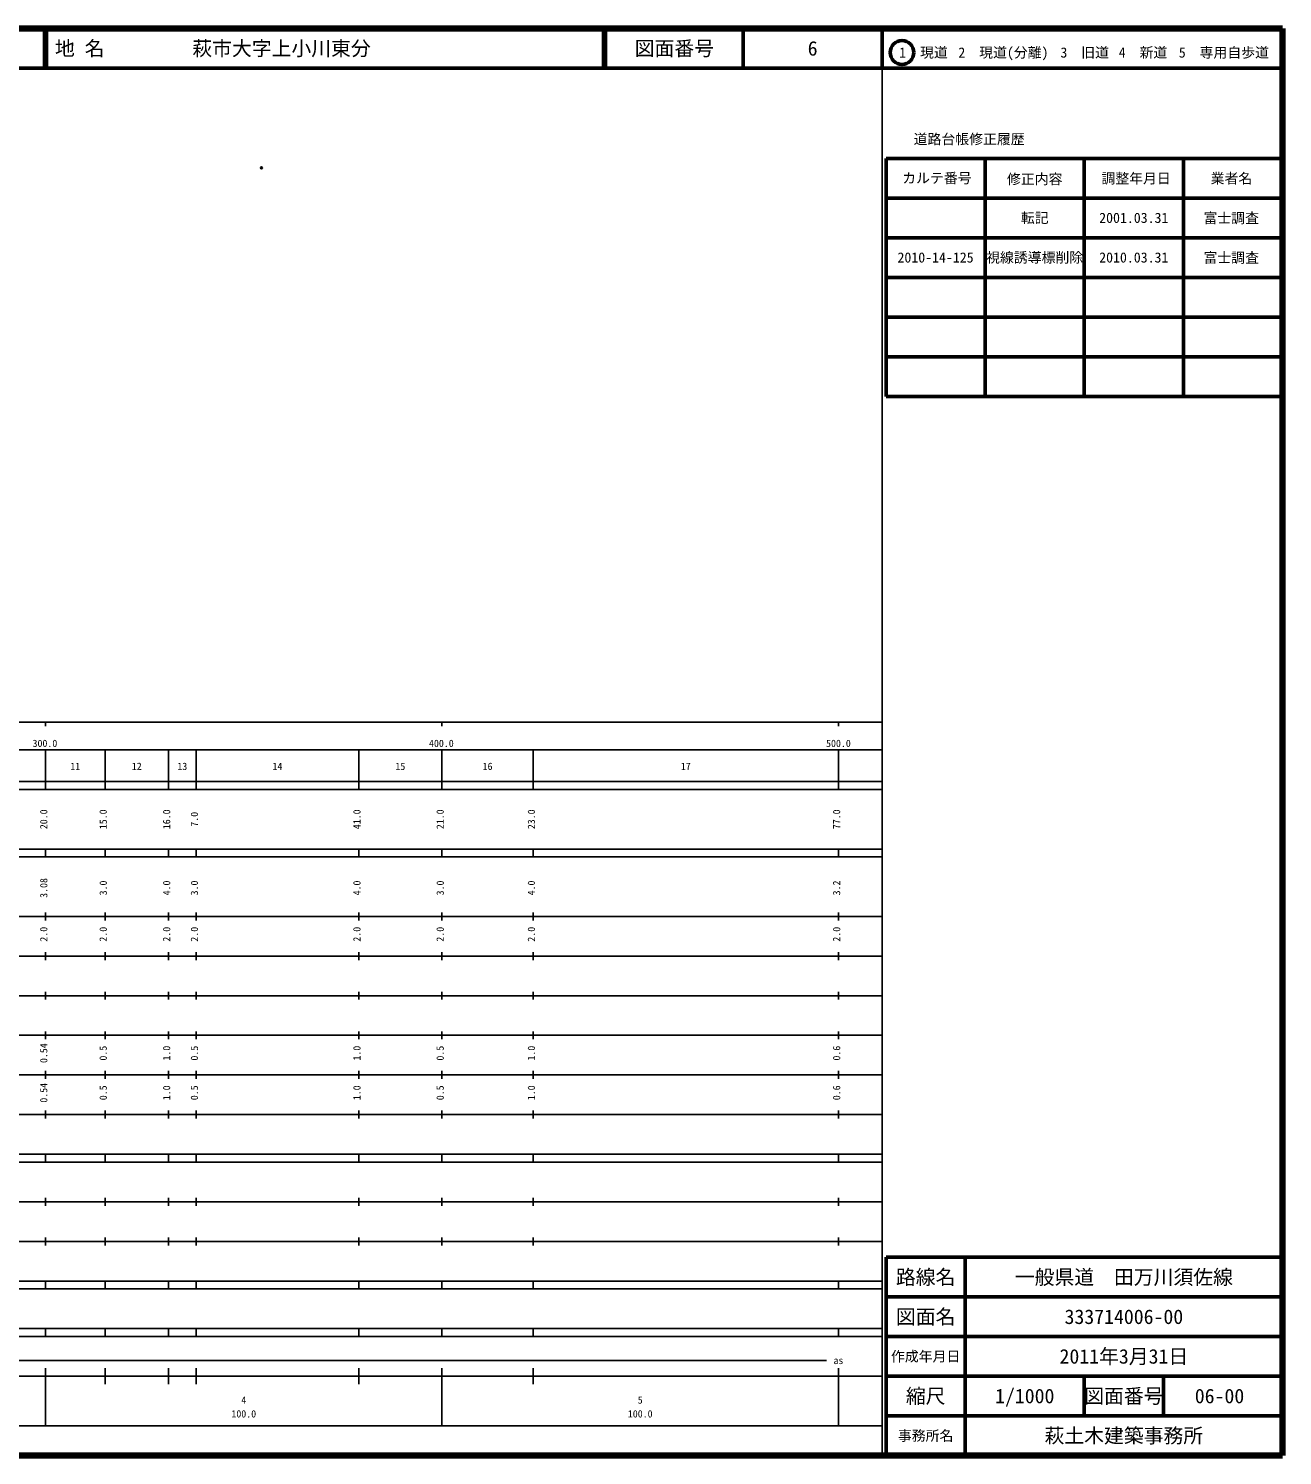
# Model space of a CAD drawing. Units: millimetres on the paper. Extents: x 40 to 680, y 20 to 380.
# Drawn here: x 363.7 to 680, y 20 to 380 of the extents above; entities that cross this region are included whole.
import ezdxf
from ezdxf.enums import TextEntityAlignment as Align

# ---------------------------------------------------------------- set-up
doc = ezdxf.new("R2010")
doc.units = ezdxf.units.MM
doc.header["$PDMODE"] = 32
doc.header["$PDSIZE"] = 0.5
doc.layers.add('M-OTRS', color=6, linetype='Continuous')
doc.layers.add('M-TTL-TXT', color=7, linetype='Continuous')
for name, color, linetype, lineweight in [('M-TTL', 2, 'Continuous', 140), ('M-TTL-BAND', 7, 'Continuous', 25), ('M-TTL-FRAM', 2, 'Continuous', 50), ('M-TTL-LINE', 7, 'Continuous', 50)]:
    doc.layers.add(name, color=color, linetype=linetype, lineweight=lineweight)
doc.styles.add('ＭＳ ゴシック', font='')
doc.styles.get('ＭＳ ゴシック').set_extended_font_data('MS Gothic')

msp = doc.modelspace()

# ---------------------------------------------------------------- linework, layer by layer
at = {"layer": 'M-OTRS'}
msp.add_point((422.455, 344.873), dxfattribs=at)
at = {"layer": 'M-TTL'}
for p, q in [((680, 380), (40, 380)), ((680, 20), (680, 380)), ((40, 20), (680, 20))]:
    msp.add_line(p, q, dxfattribs=at)
at = {"layer": 'M-TTL-BAND'}
for p, q in [((579, 20), (579, 370)), ((40, 205), (579, 205)), ((368, 205), (368, 204)), ((468, 205), (468, 204)), ((568, 205), (568, 204)), ((68, 198), (579, 198)), ((368, 188), (368, 198)), ((383, 188), (383, 198)), ((399, 188), (399, 198)), ((406, 188), (406, 198)), ((447, 188), (447, 198)), ((468, 188), (468, 198)), ((491, 188), (491, 198)), ((568, 188), (568, 198)), ((40, 190), (579, 190)), ((40, 188), (579, 188)), ((40, 173), (579, 173)), ((368, 171), (368, 173)), ((383, 171), (383, 173)), ((399, 171), (399, 173)), ((406, 171), (406, 173)), ((447, 171), (447, 173)), ((468, 171), (468, 173)), ((491, 171), (491, 173)), ((568, 171), (568, 173)), ((40, 171), (579, 171)), ((40, 156), (579, 156)), ((368, 155), (368, 157)), ((383, 155), (383, 157)), ((399, 155), (399, 157)), ((406, 155), (406, 157)), ((447, 155), (447, 157)), ((468, 155), (468, 157)), ((491, 155), (491, 157)), ((568, 155), (568, 157)), ((46, 146), (579, 146)), ((368, 145), (368, 147)), ((383, 145), (383, 147)), ((399, 145), (399, 147)), ((406, 145), (406, 147)), ((447, 145), (447, 147)), ((468, 145), (468, 147)), ((491, 145), (491, 147)), ((568, 145), (568, 147)), ((368, 135), (368, 137)), ((383, 135), (383, 137)), ((399, 135), (399, 137)), ((406, 135), (406, 137)), ((447, 135), (447, 137)), ((468, 135), (468, 137)), ((491, 135), (491, 137)), ((568, 135), (568, 137)), ((52, 136), (579, 136)), ((46, 126), (579, 126)), ((368, 125), (368, 127)), ((383, 125), (383, 127)), ((399, 125), (399, 127)), ((406, 125), (406, 127)), ((447, 125), (447, 127)), ((468, 125), (468, 127)), ((491, 125), (491, 127)), ((568, 125), (568, 127)), ((52, 116), (579, 116)), ((368, 115), (368, 117)), ((383, 115), (383, 117)), ((399, 115), (399, 117)), ((406, 115), (406, 117)), ((447, 115), (447, 117)), ((468, 115), (468, 117)), ((491, 115), (491, 117)), ((568, 115), (568, 117)), ((46, 106), (579, 106)), ((368, 105), (368, 107)), ((383, 105), (383, 107)), ((399, 105), (399, 107)), ((406, 105), (406, 107)), ((447, 105), (447, 107)), ((468, 105), (468, 107)), ((491, 105), (491, 107)), ((568, 105), (568, 107)), ((40, 96), (579, 96)), ((40, 94), (579, 94)), ((368, 94), (368, 96)), ((383, 94), (383, 96)), ((399, 94), (399, 96)), ((406, 94), (406, 96)), ((447, 94), (447, 96)), ((468, 94), (468, 96)), ((491, 94), (491, 96)), ((568, 94), (568, 96)), ((49, 84), (579, 84)), ((368, 83), (368, 85)), ((383, 83), (383, 85)), ((399, 83), (399, 85)), ((406, 83), (406, 85)), ((447, 83), (447, 85)), ((468, 83), (468, 85)), ((491, 83), (491, 85)), ((568, 83), (568, 85)), ((40, 74), (579, 74)), ((368, 73), (368, 75)), ((383, 73), (383, 75)), ((399, 73), (399, 75)), ((406, 73), (406, 75)), ((447, 73), (447, 75)), ((468, 73), (468, 75)), ((491, 73), (491, 75)), ((568, 73), (568, 75)), ((40, 64), (579, 64)), ((40, 62), (579, 62)), ((368, 62), (368, 64)), ((383, 62), (383, 64)), ((399, 62), (399, 64)), ((406, 62), (406, 64)), ((447, 62), (447, 64)), ((468, 62), (468, 64)), ((491, 62), (491, 64)), ((568, 62), (568, 64)), ((40, 52), (579, 52)), ((368, 50), (368, 52)), ((383, 50), (383, 52)), ((399, 50), (399, 52)), ((406, 50), (406, 52)), ((447, 50), (447, 52)), ((468, 50), (468, 52)), ((491, 50), (491, 52)), ((568, 50), (568, 52)), ((40, 50), (579, 50)), ((71, 44), (565, 44)), ((40, 40), (579, 40)), ((368, 27.5), (368, 42)), ((383, 38), (383, 42)), ((399, 38), (399, 42)), ((406, 38), (406, 42)), ((447, 38), (447, 42)), ((468, 27.5), (468, 42)), ((491, 38), (491, 42)), ((568, 27.5), (568, 42)), ((68, 27.5), (579, 27.5))]:
    msp.add_line(p, q, dxfattribs=at)
at = {"layer": 'M-TTL-FRAM'}
for p, q in [((580, 347.197), (580, 287.197)), ((580, 347.197), (680, 347.197)), ((580, 287.197), (680, 287.197)), ((680, 70), (580, 70)), ((580, 70), (580, 20))]:
    msp.add_line(p, q, dxfattribs=at)
at = {"layer": 'M-TTL-LINE'}
for p, q in [((367.75, 380), (367.75, 370)), ((368.25, 380), (368.25, 370)), ((508.747, 380), (508.747, 370)), ((509.247, 380), (509.247, 370)), ((543.997, 380), (543.997, 370)), ((579, 380), (579, 370)), ((40, 370), (680, 370)), ((605, 347.197), (605, 287.197)), ((630, 347.197), (630, 287.197)), ((655, 347.197), (655, 287.197)), ((580, 337.197), (680, 337.197)), ((580, 327.197), (680, 327.197)), ((580, 317.197), (680, 317.197)), ((580, 307.197), (680, 307.197)), ((580, 297.197), (680, 297.197)), ((600, 70), (600, 20)), ((680, 60), (580, 60)), ((680, 50), (580, 50)), ((680, 40), (580, 40)), ((630, 40), (630, 30)), ((650, 40), (650, 30)), ((680, 30), (580, 30))]:
    msp.add_line(p, q, dxfattribs=at)
msp.add_circle((584.031, 373.958), 3, dxfattribs=at)

# ---------------------------------------------------------------- texts
at = {"layer": 'M-TTL-BAND', "style": 'ＭＳ ゴシック'}
for s, p in [('300.0', (367.844, 198.195)), ('400.0', (467.844, 198.195)), ('500.0', (568, 198.195)), ('11', (375.5, 192.405)), ('12', (391, 192.405)), ('13', (402.5, 192.405)), ('14', (426.5, 192.405)), ('15', (457.5, 192.405)), ('16', (479.5, 192.405)), ('17', (529.5, 192.405)), ('as', (568, 42.5)), ('4', (418, 32.523)), ('5', (518, 32.523)), ('100.0', (418, 29.033)), ('100.0', (518, 29.033))]:
    msp.add_text(s, height=1.833, dxfattribs=at).set_placement(p, align=Align.BOTTOM_CENTER)
for s, p in [('20.0', (369, 180.5)), ('15.0', (384, 180.5)), ('16.0', (400, 180.5)), ('7.0', (407, 180.5)), ('41.0', (448, 180.5)), ('21.0', (469, 180.5)), ('23.0', (492, 180.5)), ('77.0', (569, 180.5)), ('3.08', (369, 163.174)), ('3.0', (384, 163.174)), ('4.0', (400, 163.174)), ('3.0', (407, 163.174)), ('4.0', (448, 163.174)), ('3.0', (469, 163.174)), ('4.0', (492, 163.174)), ('3.2', (569, 163.174)), ('2.0', (369, 151.5)), ('2.0', (384, 151.5)), ('2.0', (400, 151.5)), ('2.0', (407, 151.5)), ('2.0', (448, 151.5)), ('2.0', (469, 151.5)), ('2.0', (492, 151.5)), ('2.0', (569, 151.5)), ('0.54', (369, 121.5)), ('0.5', (384, 121.5)), ('1.0', (400, 121.5)), ('0.5', (407, 121.5)), ('1.0', (448, 121.5)), ('0.5', (469, 121.5)), ('1.0', (492, 121.5)), ('0.6', (569, 121.5)), ('0.54', (369, 111.5)), ('0.5', (384, 111.5)), ('1.0', (400, 111.5)), ('0.5', (407, 111.5)), ('1.0', (448, 111.5)), ('0.5', (469, 111.5)), ('1.0', (492, 111.5)), ('0.6', (569, 111.5))]:
    msp.add_text(s, height=1.833, rotation=90, dxfattribs=at).set_placement(p, align=Align.BOTTOM_CENTER)
at = {"layer": 'M-TTL-TXT', "style": 'ＭＳ ゴシック'}
for s, p in [('地 名', (370.38, 375)), ('萩市大字上小川東分', (405.024, 375))]:
    msp.add_text(s, height=3.666, dxfattribs=at).set_placement(p, align=Align.MIDDLE_LEFT)
for s, height, p in [('図面番号', 3.666, (526.622, 375)), ('6', 3.666, (561.497, 375)), ('1\u3000現道', 2.566, (589.448, 373.958)), ('2\u3000現道(分離)', 2.566, (609.619, 373.958)), ('3\u3000旧道', 2.566, (630.121, 373.958)), ('4\u3000新道', 2.566, (644.824, 373.958)), ('5\u3000専用自歩道', 2.566, (665.228, 373.958)), ('道路台帳修正履歴', 2.566, (600.968, 352.113)), ('カルテ番号', 2.566, (592.839, 342.277)), ('修正内容', 2.566, (617.509, 342.023)), ('調整年月日', 2.566, (643.089, 342.197)), ('業者名', 2.566, (667.134, 342.197)), ('転記', 2.566, (617.5, 332.245)), ('2001.03.31', 2.566, (642.5, 332.245)), ('富士調査', 2.566, (667.077, 332.189)), ('2010-14-125', 2.566, (592.5, 322.245)), ('視線誘導標削除', 2.566, (617.5, 322.245)), ('2010.03.31', 2.566, (642.5, 322.245)), ('富士調査', 2.566, (667.077, 322.189)), ('路線名', 3.666, (590, 65)), ('路線名', 3.666, (590, 65)), ('一般県道\u3000田万川須佐線', 3.666, (640, 65)), ('図面名', 3.666, (590, 55)), ('図面名', 3.666, (590, 55)), ('333714006-00', 3.666, (640, 55)), ('2011年3月31日', 3.666, (640, 45)), ('作成年月日', 2.566, (590, 45)), ('作成年月日', 2.566, (590, 45)), ('縮尺', 3.666, (590, 35)), ('縮尺', 3.666, (590, 35)), ('1/1000', 3.666, (615, 35)), ('図面番号', 3.666, (640, 35)), ('図面番号', 3.666, (640, 35)), ('06-00', 3.666, (664.125, 35)), ('事務所名', 2.566, (590, 25)), ('事務所名', 2.566, (590, 25)), ('萩土木建築事務所', 3.666, (640, 25))]:
    msp.add_text(s, height=height, dxfattribs=at).set_placement(p, align=Align.MIDDLE_CENTER)

doc.saveas('drawing.dxf')
